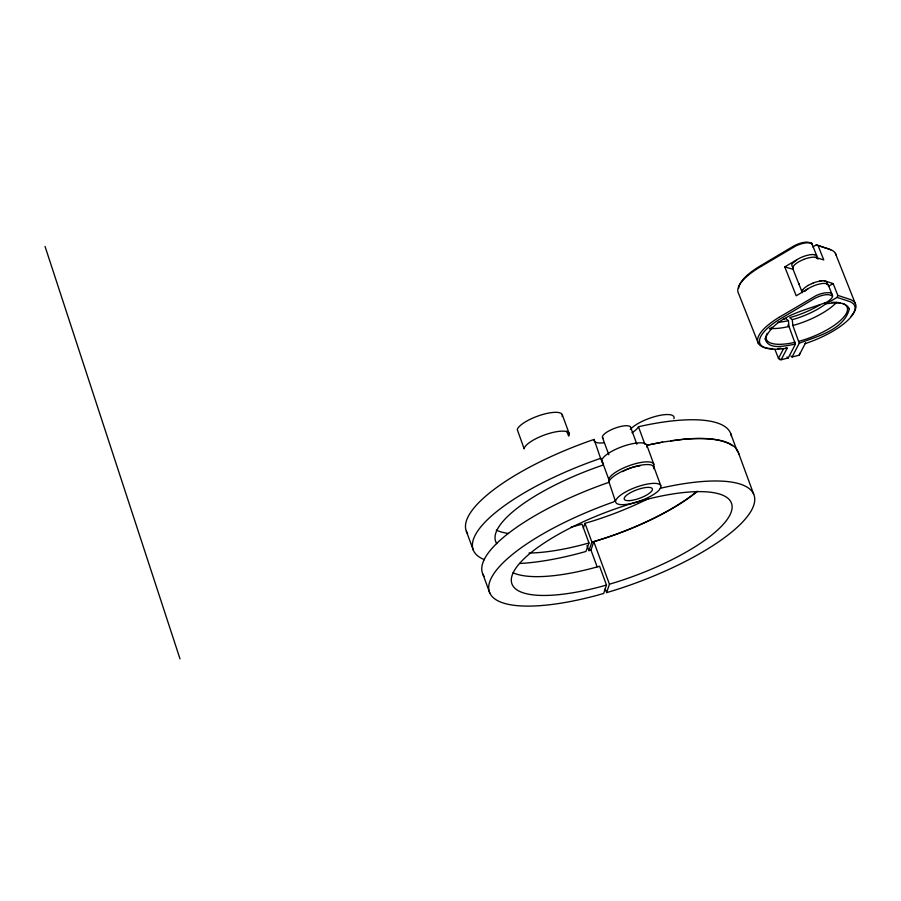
<?xml version="1.0" encoding="UTF-8"?>
<svg xmlns="http://www.w3.org/2000/svg" width="901" height="901" viewBox="0 0 901 901"><rect width="100%" height="100%" fill="white"/><g stroke="black" fill="none" stroke-linecap="round" stroke-linejoin="round"><path stroke-width="1.35" d="M467.574 533.572A140.905 41.908 -20.2 0 1 591.529 440.296L594.097 439.429L594.007 440.578A23.989 7.129 -20.2 0 0 604.109 442.796M594.097 439.429L600.933 459.386A23.989 7.129 -20.2 0 0 602.566 461.008M646.727 447.087A23.989 7.129 -20.2 0 0 627.378 444.959A23.989 7.129 -20.2 0 0 601.857 459.915L601.778 461.684A23.989 7.129 -20.2 0 0 603.422 463.305M653.225 466.898L653.732 466.121A23.989 7.129 -20.2 0 0 634.383 463.992A23.989 7.129 -20.2 0 0 608.862 478.949L608.783 480.717A23.989 7.129 -20.2 0 0 609.358 481.63M765.129 338.731C775.423 315.485 805.212 310.53 826.487 302.285A13.492 4.539 -21.6 0 0 832.558 295.956A10.699 5.203 -70.3 0 0 831.398 293.58L830.519 293.005A7.152 3.627 -70.6 0 0 829.832 292.814A7.118 4.043 -70.3 0 0 829.033 292.679L824.865 292.893A7.129 5.789 -59.3 0 0 823.649 293.129L822.365 293.422A7.095 6.172 -48.4 0 0 821.081 293.771A7.107 6.33 -40.9 0 0 819.775 294.176A7.557 6.656 -30.6 0 0 818.423 294.65A7.107 6.442 -22.1 0 0 817.117 295.168A7.129 6.408 -12.3 0 0 815.844 295.742L779.016 317.377M597.138 566.853L590.977 550.106L593.793 541.67L599.221 540.037A116.927 34.767 -20.2 0 0 697.419 491.417M513.063 572.754A116.927 34.767 -20.2 0 0 594.198 567.743L599.582 566.245L606.497 585.053L603.681 593.477L596.89 595.381A140.905 41.908 -20.2 0 1 488.939 584.794A140.905 41.908 -20.2 0 1 613.266 502.048L615.811 500.551A23.989 7.129 -20.2 0 1 641.107 485.583A23.989 7.129 -20.2 0 1 660.748 487.542L659.476 489.648A23.989 7.129 -20.2 0 1 635.464 502.443A23.989 7.129 -20.2 0 1 615.788 502.308L608.896 481.742A23.989 7.129 -20.2 0 1 634.191 466.774A23.989 7.129 -20.2 0 1 653.822 468.734M660.253 488.308L662.731 487.723A140.905 41.908 -20.2 0 1 752.414 508.513A140.905 41.908 -20.2 0 1 613.468 590.572L606.621 592.633L609.448 584.197L593.793 541.67M824.584 303.265L826.217 303.705L837.13 297.398L837.817 295.382L833.132 283.578L824.742 280.898M583.251 528.189L585.008 523.323L590.425 521.724A116.927 34.767 -20.2 0 0 648.213 498.726M571.279 527.029A116.927 34.767 -20.2 0 0 576.685 525.643L582.057 524.168L588.984 542.976L585.909 551.48L579.14 553.338A140.905 41.908 -20.2 0 1 519.562 563.474M591.011 549.993L588.849 550.635L591.923 542.132L585.008 523.323M802.509 289.694L801.71 291.586M783.679 319.1L785.863 318.594L788.42 320.621L788.983 326.477L795.414 344.171L788.217 357.967L781.156 359.747L779.59 359.51L779.951 358.789M790.875 356.03L792.08 356.987L799.153 355.208L800.347 352.865M779.59 359.51L778.487 358.384L783.667 348.45M781.156 359.747L787.215 348.124L785.897 347.865M792.08 356.987L799.277 343.202L792.846 325.498L792.283 319.652L789.726 317.625L791.968 317.006A43.473 14.607 -21.6 0 0 820.394 304.617M799.153 355.208L805.528 342.932L805.212 343.585L805.899 343.371A50.963 17.13 -21.6 0 0 847.965 320.159A50.963 17.13 -21.6 0 0 849.361 301.43L837.13 297.398M731.353 435.96A140.905 41.908 -20.2 0 0 640.926 426.184L638.46 426.759L637.638 428.11A23.989 7.129 -20.2 0 1 632.052 432.728M811.384 254.555A7.152 1.937 5.8 0 1 810.269 254.668A7.129 2.252 2.3 0 1 809.143 254.893A7.163 2.568 -1.2 0 1 807.927 255.174A7.197 2.793 -5.4 0 1 806.632 255.49A7.174 2.917 -9.9 0 1 805.314 255.873A7.152 2.985 -14.5 0 1 803.996 256.301A7.152 3.018 -19.1 0 1 802.678 256.785A7.14 3.03 -23.8 0 1 801.383 257.348A7.163 3.03 -28.5 0 1 800.111 257.934A7.152 2.917 -33 0 1 798.883 258.576A7.197 2.771 -37.4 0 1 797.723 259.195L792.531 263.362A12.073 4.054 -21.6 0 0 791.72 264.905L792.362 266.786A13.492 4.539 -21.6 0 0 793.488 267.304M808.129 285.437L807.037 286.113A13.492 4.539 -21.6 0 0 802.397 292.679M796.63 259.871L784.771 266.91L796.214 295.787L809.166 288.061A7.14 2.759 -37.4 0 0 810.337 287.419A7.129 2.94 -33.1 0 0 811.564 286.833A7.152 3.052 -28.5 0 0 812.826 286.225A7.129 3.063 -23.8 0 0 814.121 285.685A7.118 3.007 -19.1 0 0 815.416 285.155A7.107 2.973 -14.4 0 0 816.757 284.739A7.14 2.917 -9.8 0 0 818.063 284.356A7.174 2.793 -5.3 0 0 819.358 284.04A7.152 2.579 -1.2 0 0 820.62 283.792A7.129 2.275 2.5 0 0 821.78 283.578A7.129 1.971 6.1 0 0 822.883 283.443A7.118 1.644 9.4 0 0 823.953 283.41A7.14 1.295 12.7 0 0 824.922 283.432A7.129 0.89 15.4 0 0 825.857 283.545L827.186 283.916A13.492 4.539 -21.6 0 1 828.357 285.966M812.792 246.93L816.329 244.892L828.548 248.924A50.963 17.13 -21.6 0 1 830.688 249.915M828.627 286.18L833.132 283.578M608.918 482.362L606.339 483.24A140.905 41.908 -20.2 0 0 484.141 576.392M601.012 458.237L598.444 459.105A140.905 41.908 -20.2 0 0 484.468 559.69M609.448 584.197L614.865 582.575A116.927 34.767 -20.2 0 0 722.523 495.122A116.927 34.767 -20.2 0 0 535.149 549.373A116.927 34.767 -20.2 0 0 601.113 586.551L606.497 585.053M591.923 542.132L597.34 540.521A116.927 34.767 -20.2 0 0 697.047 491.293M588.984 542.976L583.611 544.452A116.927 34.767 -20.2 0 1 529.022 553.023M792.283 319.652L794.085 319.157A38.98 13.098 -21.6 0 0 825.406 304.133M792.846 325.498L795.087 324.889A43.473 14.607 -21.6 0 0 836.635 302.319M799.086 341.242L801.327 340.634A43.473 14.607 -21.6 0 0 840.295 320.587A43.473 14.607 -21.6 0 0 842.649 303.524M799.277 343.202C817.027 336.456 844.237 329.766 849.339 308.885M788.42 320.621L786.663 321.038A38.98 13.098 -21.6 0 1 777.653 322.344M788.983 326.477L786.798 326.973A43.473 14.607 -21.6 0 1 769.443 328.392M795.223 342.222L793.049 342.729A43.473 14.607 -21.6 0 1 767.145 333.325M795.414 344.171C786.539 345.421 768.688 350.883 765.14 338.99M647.087 445.195L663.305 441.974L684.186 439.204A140.905 41.908 -20.2 0 1 738.831 454.194M647.842 444.993L662.618 442.098M787.215 348.124L786.584 348.248A50.963 17.13 -21.6 0 1 759.622 342.481A50.963 17.13 -21.6 0 1 780.322 318.864L813.569 299.076A11.995 4.032 -21.6 0 1 829.81 294.976L832.558 295.956M826.217 303.705C833.56 303.13 845.059 300.664 849.249 308.649M670.716 440.803L677.867 439.879A140.905 41.908 -20.2 0 1 717.365 440.037M758.36 343.416L738.583 293.546A52.472 17.637 -21.6 0 1 759.239 267.507L796.067 245.815A7.084 3.018 -26.1 0 0 797.351 245.286L798.669 244.745A7.073 2.962 -16.8 0 0 799.975 244.272A7.14 2.928 -12.2 0 0 801.282 243.856L802.611 243.507A7.107 2.624 -3.4 0 0 803.861 243.214A7.118 2.41 0.7 0 0 805.066 242.988A7.546 2.027 3 0 0 806.271 242.842L809.256 242.786A7.118 0.676 16.6 0 0 810.055 242.91L811.824 243.428L816.847 256.109M814.335 254.645L815.732 255.039A13.492 4.539 -21.6 0 1 816.419 258.26M815.382 257.269L823.773 259.95L818.04 245.511L816.329 244.892M784.771 266.91L792.993 269.23M811.824 243.428L808.997 242.47A11.995 4.032 -21.6 0 0 792.756 246.581L759.52 266.369A50.963 17.13 -21.6 0 0 738.696 288.106M818.04 245.511L830.305 249.554A52.472 17.637 -21.6 0 1 836.06 255.073M837.817 295.382L850.071 299.425A52.472 17.637 -21.6 0 1 851.118 316.138M826.138 281.292L827.276 283.466A12.073 4.054 -21.6 0 1 826.825 284.513M787.012 357.01L788.217 357.967M835.396 253.35L855.173 303.22M828.289 284.986L832.276 295.044M792.79 268.633L802.16 292.262M774.928 349.397L778.487 358.384M738.043 451.683L753.687 494.21M730.643 433.415L737.108 450.962M646.817 445.184L653.822 464.218M653.856 466.853L660.771 485.662M638.46 426.759L644.913 444.306M630.587 427.119L636.894 444.261M602.499 437.604L608.817 454.757M601.868 460.535L608.862 479.569M562.224 414.618L569.139 433.426M566.785 431.061L568.632 436.073L569.117 435.307A23.989 7.129 -20.2 0 0 549.475 433.347A23.989 7.129 -20.2 0 0 524.179 448.315L524.202 448.935L517.264 429.518A23.989 7.129 -20.2 0 1 542.56 414.539A23.989 7.129 -20.2 0 1 562.19 416.499M605.202 588.758L606.621 592.633M587.013 545.623L588.849 550.635M482.823 574.072L489.75 592.881M466.346 531.218L473.273 550.015M45.05 246.446L179.997 658.856M811.733 243.383L811.745 243.45A13.492 4.539 -21.6 0 1 811.531 244.531M718.48 440.251A140.905 41.908 -20.2 0 1 721.656 441.006M722.658 441.287A140.905 41.908 -20.2 0 1 728.582 443.529M729.607 444.047A140.905 41.908 -20.2 0 1 732.355 445.77M496.778 543.652A116.927 34.767 -20.2 0 1 603.096 465.062M508.524 533.471A116.927 34.767 -20.2 0 1 496.293 530.103M603.445 438.483A14.99 4.46 -20.2 0 1 614.764 428.268A14.99 4.46 -20.2 0 1 630.565 428.358M622.76 471.572A14.99 4.46 -20.2 0 1 639.98 465.896M630.317 429.45A23.989 7.129 -20.2 0 1 657.02 416.014A23.989 7.129 -20.2 0 1 673.892 418.717M808.129 285.414A7.152 2.771 -37.4 0 0 809.289 284.784A7.129 2.928 -33.1 0 0 810.517 284.209A7.14 3.041 -28.5 0 0 811.79 283.601M780.93 348.248A52.472 17.637 -21.6 0 1 777.732 348.529M772.788 348.653A52.472 17.637 -21.6 0 1 779.016 317.377M819.583 281.157A7.152 2.579 -1.2 0 1 818.333 281.427A7.174 2.793 -5.3 0 1 817.038 281.743A7.152 2.928 -9.8 0 1 815.72 282.114A7.129 2.996 -14.4 0 1 814.403 282.554A7.129 3.03 -19.1 0 1 813.085 283.038M803.703 259.387A7.152 2.996 -19.1 0 0 805.01 258.902A7.129 2.962 -14.5 0 0 806.35 258.486A7.163 2.906 -9.9 0 0 807.656 258.103A7.197 2.782 -5.4 0 0 808.952 257.787A7.174 2.568 -1.2 0 0 810.213 257.54A7.152 2.264 2.4 0 0 811.373 257.326A7.152 1.96 6 0 0 812.477 257.19A7.14 1.633 9.3 0 0 813.547 257.157A7.163 1.295 12.5 0 0 814.515 257.179A7.152 0.878 15.3 0 0 815.45 257.292M820.732 280.954A7.118 2.264 2.5 0 1 819.55 281.146M821.802 280.808A7.129 1.96 6 0 1 820.687 280.921M814.425 254.668A7.152 0.89 15.3 0 1 813.569 254.589M824.854 280.932A7.14 0.912 15.6 0 1 824.01 280.853M804.649 291.451A13.492 4.539 -21.6 0 1 808.073 288.737M813.468 254.555A7.174 1.295 12.6 0 1 812.522 254.532A7.152 1.644 9.4 0 1 811.463 254.589M821.836 280.819A7.118 1.633 9.3 0 0 822.883 280.763A7.14 1.284 12.5 0 0 823.841 280.785M817.646 258.317A13.492 4.539 -21.6 0 1 817.984 259.206M793.398 269.41A13.492 4.539 -21.6 0 1 797.667 262.495L798.759 261.819A7.163 2.759 -37.4 0 0 799.93 261.155A7.152 2.928 -33 0 0 801.158 260.58A7.174 3.041 -28.5 0 0 802.419 259.984A7.152 3.052 -23.8 0 0 803.715 259.432M816.779 257.663A13.492 4.539 -21.6 0 1 817.275 257.956M813.085 283.06A7.118 3.041 -23.8 0 1 811.778 283.59M787.879 324.923A8.999 3.075 75.8 0 1 788.172 325.802M770.017 329.27A43.473 14.607 -21.6 0 1 772.067 327.131M831.679 302.376A43.473 14.607 -21.6 0 1 840.43 302.894M798.714 283.669L799.288 284.299L798.714 283.669M629.743 500.607A14.99 4.46 -20.2 0 0 652.335 489.941A14.99 4.46 -20.2 0 0 632.795 491.484A14.99 4.46 -20.2 0 0 629.743 500.607"/></g></svg>
